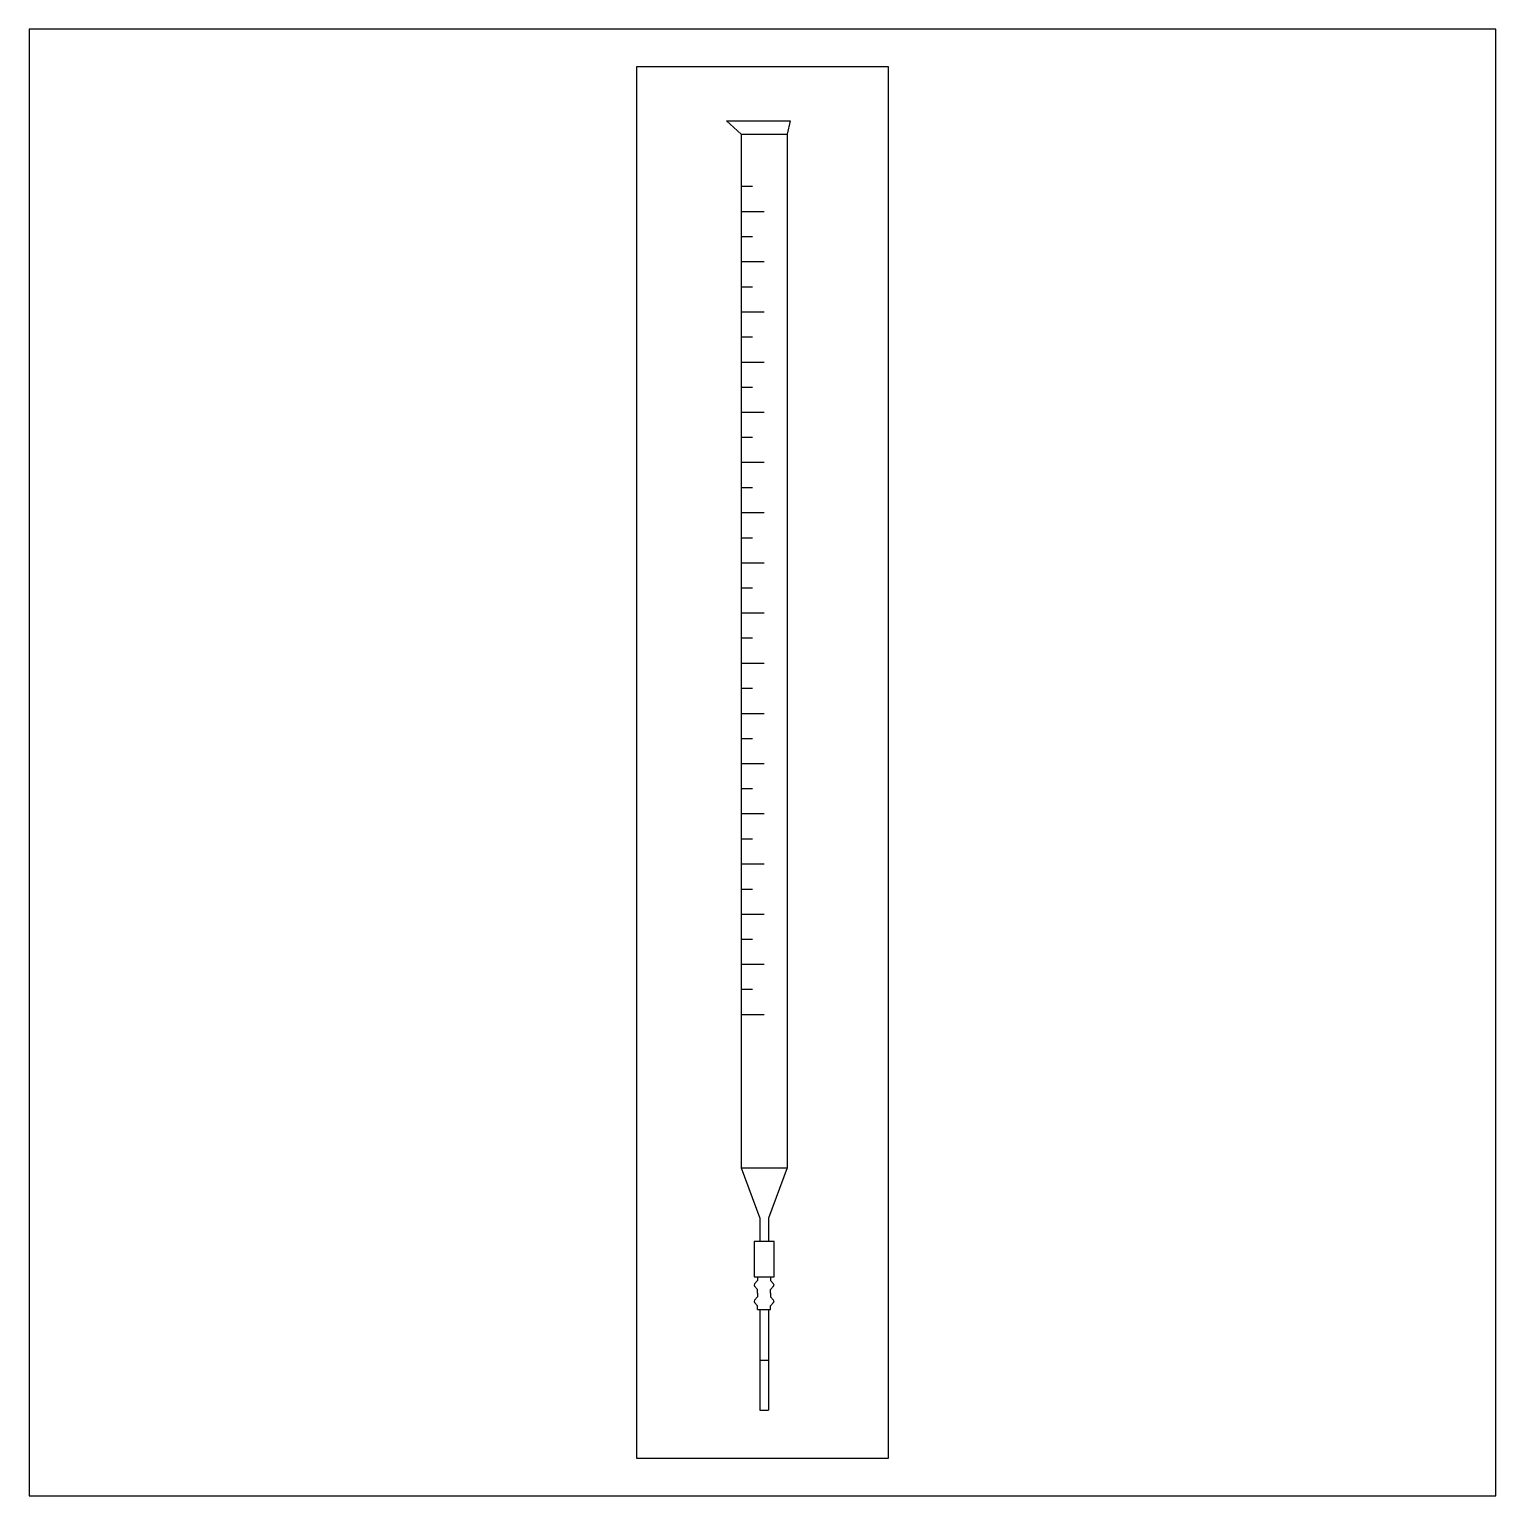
# Model space of a CAD drawing. Header units: millimetres. Extents: x 0 to 1000, y 0 to 1000.
import ezdxf

# ---------------------------------------------------------------- set-up
doc = ezdxf.new("R2010")
doc.units = ezdxf.units.MM
doc.layers.get('0').update_dxf_attribs({"color": 2})
doc.layers.add('1', color=1, linetype='Continuous')
doc.layers.add('3', color=7, linetype='Continuous')

msp = doc.modelspace()

# ---------------------------------------------------------------- linework, layer by layer
at = {"color": 2}
msp.add_lwpolyline([(0, 0), (1000, 0), (1000, 1000), (0, 1000)], close=True, dxfattribs=at)
at = {"layer": '1', "color": 1}
for p, q in [((414, 974.5), (414, 25.5)), ((586, 974.5), (414, 974.5)), ((586, 25.5), (586, 974.5)), ((414, 25.5), (586, 25.5))]:
    msp.add_line(p, q, dxfattribs=at)
at = {"layer": '3'}
for p, q in [((485.4, 928.5), (475.5, 937.5)), ((475.5, 937.5), (518.8, 937.5)), ((518.8, 937.5), (516.8, 928.5)), ((485.4, 928.5), (485.4, 223.6)), ((485.4, 928.5), (516.8, 928.5)), ((516.8, 928.5), (516.8, 223.6)), ((493.2, 892.7), (485.4, 892.7)), ((501.1, 875.6), (485.4, 875.6)), ((493.2, 858.5), (485.4, 858.5)), ((501.1, 841.4), (485.4, 841.4)), ((493.2, 824.2), (485.4, 824.2)), ((501.1, 807.1), (485.4, 807.1)), ((493.2, 790), (485.4, 790)), ((501.1, 772.9), (485.4, 772.9)), ((493.2, 755.8), (485.4, 755.8)), ((501.1, 738.7), (485.4, 738.7)), ((493.2, 721.6), (485.4, 721.6)), ((501.1, 704.5), (485.4, 704.5)), ((493.2, 687.3), (485.4, 687.3)), ((501.1, 670.2), (485.4, 670.2)), ((493.2, 653.1), (485.4, 653.1)), ((501.1, 636), (485.4, 636)), ((493.2, 618.9), (485.4, 618.9)), ((501.1, 601.8), (485.4, 601.8)), ((493.2, 584.7), (485.4, 584.7)), ((501.1, 567.6), (485.4, 567.6)), ((493.2, 550.4), (485.4, 550.4)), ((501.1, 533.3), (485.4, 533.3)), ((493.2, 516.2), (485.4, 516.2)), ((501.1, 499.1), (485.4, 499.1)), ((493.2, 482), (485.4, 482)), ((501.1, 464.9), (485.4, 464.9)), ((493.2, 447.8), (485.4, 447.8)), ((501.1, 430.7), (485.4, 430.7)), ((493.2, 413.5), (485.4, 413.5)), ((501.1, 396.4), (485.4, 396.4)), ((493.2, 379.3), (485.4, 379.3)), ((501.1, 362.2), (485.4, 362.2)), ((493.2, 345.1), (485.4, 345.1)), ((501.1, 328), (485.4, 328)), ((485.4, 223.6), (498.1, 189.2)), ((485.4, 223.6), (516.8, 223.6)), ((516.8, 223.6), (504, 189.2)), ((498.1, 189.2), (498.1, 173.3)), ((504, 189.2), (504, 173.3)), ((494.3, 173.3), (494.3, 149.2)), ((507.9, 173.3), (494.3, 173.3)), ((507.9, 149.2), (507.9, 173.3)), ((494.3, 149.2), (507.9, 149.2)), ((496.6, 146.7), (494.6, 144.5)), ((496.6, 140.6), (494.6, 142.8)), ((496.6, 149.2), (496.6, 146.7)), ((496.6, 138.1), (496.6, 140.6)), ((505.5, 149.2), (505.5, 146.7)), ((505.5, 146.7), (507.5, 144.5)), ((505.5, 140.6), (507.5, 142.8)), ((505.5, 138.1), (505.5, 140.6)), ((496.6, 135.6), (494.6, 133.3)), ((496.6, 129.5), (494.6, 131.7)), ((496.6, 138.1), (496.6, 135.6)), ((505.1, 138.1), (505.1, 138.1)), ((505.5, 138.1), (505.5, 135.6)), ((505.5, 135.6), (507.5, 133.3)), ((505.5, 129.5), (507.5, 131.7)), ((496.6, 127), (496.6, 129.5)), ((496.6, 127), (505.5, 127)), ((498.1, 127), (498.1, 58.3)), ((504, 127), (504, 58.3)), ((505.1, 127), (505.1, 127)), ((505.5, 127), (505.5, 129.5)), ((498.1, 92.4), (504, 92.4)), ((498.1, 58.3), (504, 58.3))]:
    msp.add_line(p, q, dxfattribs=at)
for centre, start, end in [((495.5, 143.6), 136.9137, 223.0863), ((506.7, 143.6), 316.9137, 43.0863), ((495.5, 132.5), 136.9137, 223.0863), ((506.7, 132.5), 316.9137, 43.0863)]:
    msp.add_arc(centre, 1.2, start, end, dxfattribs=at)

doc.saveas('drawing.dxf')
